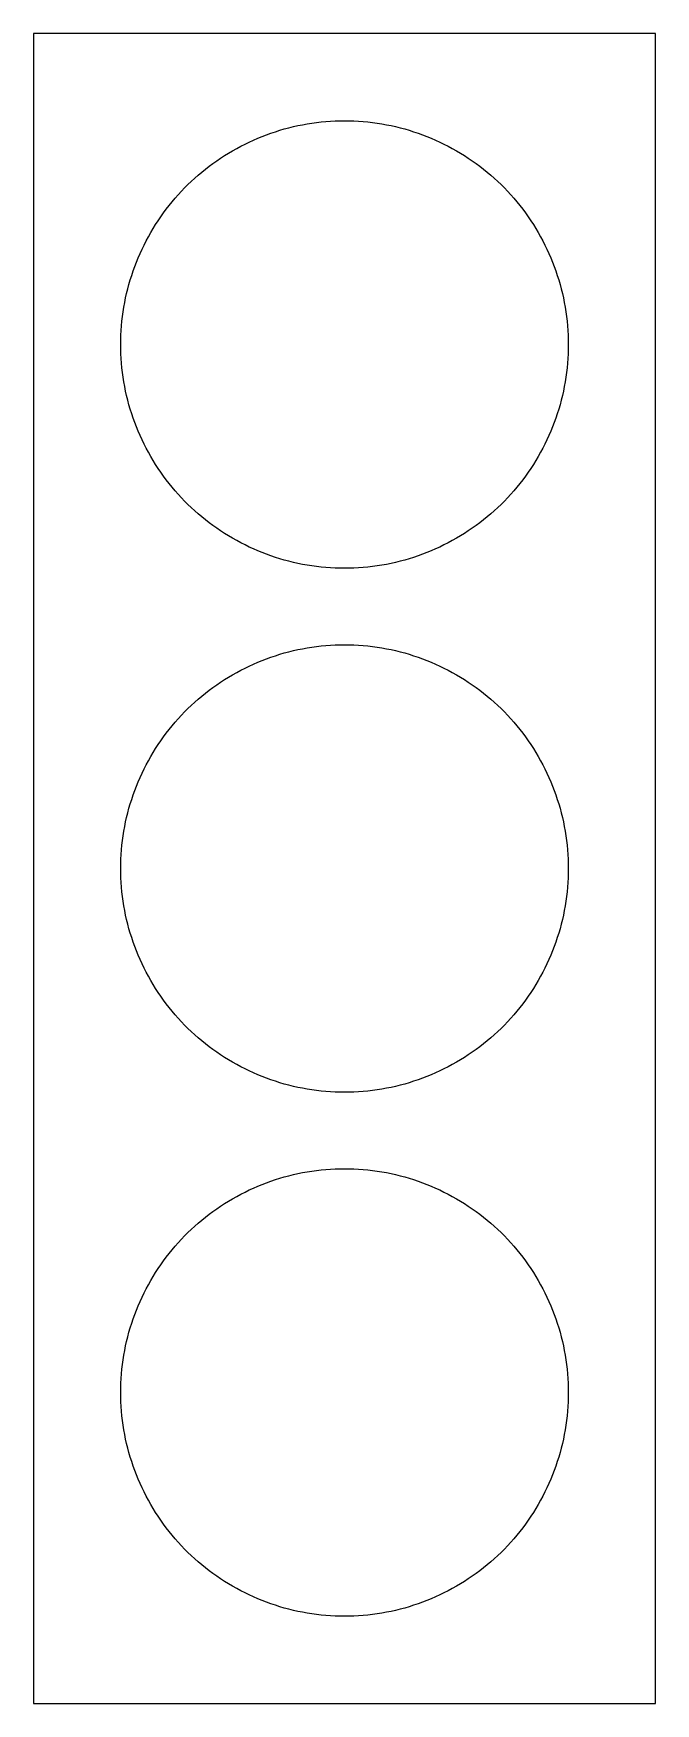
# Model space of a CAD drawing. Header units: metres. Extents: x 0 to 181, y 0 to 486.
import ezdxf

# ---------------------------------------------------------------- set-up
doc = ezdxf.new("R2010")
doc.units = ezdxf.units.M

msp = doc.modelspace()

# ---------------------------------------------------------------- linework, layer by layer
for p, q in [((180.975, 485.775), (0, 485.775)), ((0, 485.775), (0, 0)), ((180.975, 0), (180.975, 485.775)), ((67.7998, 456.293), (69.0824, 456.755)), ((69.0824, 456.755), (70.3743, 457.189)), ((70.3743, 457.189), (71.6751, 457.597)), ((71.6751, 457.597), (72.9842, 457.977)), ((72.9842, 457.977), (74.3009, 458.33)), ((74.3009, 458.33), (75.6247, 458.655)), ((75.6247, 458.655), (76.955, 458.953)), ((76.955, 458.953), (78.2913, 459.222)), ((78.2913, 459.222), (79.6329, 459.464)), ((79.6329, 459.464), (80.9793, 459.677)), ((80.9793, 459.677), (82.3299, 459.862)), ((82.3299, 459.862), (83.684, 460.018)), ((83.684, 460.018), (85.0411, 460.147)), ((85.0411, 460.147), (86.4006, 460.247)), ((86.4006, 460.247), (87.7619, 460.318)), ((87.7619, 460.318), (89.1244, 460.361)), ((89.1244, 460.361), (90.4875, 460.375)), ((90.4875, 460.375), (91.8506, 460.361)), ((91.8506, 460.361), (93.2131, 460.318)), ((93.2131, 460.318), (94.5744, 460.247)), ((94.5744, 460.247), (95.9339, 460.147)), ((95.9339, 460.147), (97.291, 460.018)), ((97.291, 460.018), (98.6451, 459.862)), ((98.6451, 459.862), (99.9957, 459.677)), ((99.9957, 459.677), (101.342, 459.464)), ((101.342, 459.464), (102.684, 459.222)), ((102.684, 459.222), (104.02, 458.953)), ((104.02, 458.953), (105.35, 458.655)), ((105.35, 458.655), (106.674, 458.33)), ((106.674, 458.33), (107.991, 457.977)), ((107.991, 457.977), (109.3, 457.597)), ((109.3, 457.597), (110.601, 457.189)), ((110.601, 457.189), (111.893, 456.755)), ((111.893, 456.755), (113.175, 456.293)), ((57.9437, 451.655), (59.1313, 452.324)), ((59.1313, 452.324), (60.3327, 452.968)), ((60.3327, 452.968), (61.5473, 453.587)), ((61.5473, 453.587), (62.7746, 454.18)), ((62.7746, 454.18), (64.014, 454.748)), ((64.014, 454.748), (65.2651, 455.289)), ((65.2651, 455.289), (66.5272, 455.804)), ((66.5272, 455.804), (67.7998, 456.293)), ((113.175, 456.293), (114.448, 455.804)), ((114.448, 455.804), (115.71, 455.289)), ((115.71, 455.289), (116.961, 454.748)), ((116.961, 454.748), (118.2, 454.18)), ((118.2, 454.18), (119.428, 453.587)), ((119.428, 453.587), (120.642, 452.968)), ((120.642, 452.968), (121.844, 452.324)), ((121.844, 452.324), (123.031, 451.655)), ((50.0585, 446.296), (51.1357, 447.132)), ((51.1357, 447.132), (52.23, 447.944)), ((52.23, 447.944), (53.3412, 448.734)), ((53.3412, 448.734), (54.4686, 449.5)), ((54.4686, 449.5), (55.6119, 450.243)), ((55.6119, 450.243), (56.7704, 450.961)), ((56.7704, 450.961), (57.9437, 451.655)), ((123.031, 451.655), (124.205, 450.961)), ((124.205, 450.961), (125.363, 450.243)), ((125.363, 450.243), (126.506, 449.5)), ((126.506, 449.5), (127.634, 448.734)), ((127.634, 448.734), (128.745, 447.944)), ((128.745, 447.944), (129.839, 447.132)), ((129.839, 447.132), (130.916, 446.296)), ((44.9482, 441.791), (45.932, 442.734)), ((45.932, 442.734), (46.9355, 443.657)), ((46.9355, 443.657), (47.958, 444.558)), ((47.958, 444.558), (48.9992, 445.438)), ((48.9992, 445.438), (50.0585, 446.296)), ((130.916, 446.296), (131.976, 445.438)), ((131.976, 445.438), (133.017, 444.558)), ((133.017, 444.558), (134.04, 443.657)), ((134.04, 443.657), (135.043, 442.734)), ((135.043, 442.734), (136.027, 441.791)), ((40.3367, 436.776), (41.2166, 437.817)), ((41.2166, 437.817), (42.1181, 438.84)), ((42.1181, 438.84), (43.0407, 439.843)), ((43.0407, 439.843), (43.9843, 440.827)), ((43.9843, 440.827), (44.9482, 441.791)), ((136.027, 441.791), (136.991, 440.827)), ((136.991, 440.827), (137.934, 439.843)), ((137.934, 439.843), (138.857, 438.84)), ((138.857, 438.84), (139.758, 437.817)), ((139.758, 437.817), (140.638, 436.776)), ((36.2747, 431.306), (37.0409, 432.434)), ((37.0409, 432.434), (37.8306, 433.545)), ((37.8306, 433.545), (38.6434, 434.639)), ((38.6434, 434.639), (39.4789, 435.716)), ((39.4789, 435.716), (40.3367, 436.776)), ((140.638, 436.776), (141.496, 435.716)), ((141.496, 435.716), (142.332, 434.639)), ((142.332, 434.639), (143.144, 433.545)), ((143.144, 433.545), (143.934, 432.434)), ((143.934, 432.434), (144.7, 431.306)), ((33.4509, 426.644), (34.1201, 427.831)), ((34.1201, 427.831), (34.814, 429.005)), ((34.814, 429.005), (35.5323, 430.163)), ((35.5323, 430.163), (36.2747, 431.306)), ((144.7, 431.306), (145.443, 430.163)), ((145.443, 430.163), (146.161, 429.005)), ((146.161, 429.005), (146.855, 427.831)), ((146.855, 427.831), (147.524, 426.644)), ((31.0271, 421.761), (31.5946, 423)), ((31.5946, 423), (32.1879, 424.228)), ((32.1879, 424.228), (32.8067, 425.442)), ((32.8067, 425.442), (33.4509, 426.644)), ((147.524, 426.644), (148.168, 425.442)), ((148.168, 425.442), (148.787, 424.228)), ((148.787, 424.228), (149.38, 423)), ((149.38, 423), (149.948, 421.761)), ((29.0204, 416.693), (29.4821, 417.975)), ((29.4821, 417.975), (29.9707, 419.248)), ((29.9707, 419.248), (30.4857, 420.51)), ((30.4857, 420.51), (31.0271, 421.761)), ((149.948, 421.761), (150.489, 420.51)), ((150.489, 420.51), (151.004, 419.248)), ((151.004, 419.248), (151.493, 417.975)), ((151.493, 417.975), (151.955, 416.693)), ((27.7977, 412.791), (28.178, 414.1)), ((28.178, 414.1), (28.5856, 415.401)), ((28.5856, 415.401), (29.0204, 416.693)), ((151.955, 416.693), (152.389, 415.401)), ((152.389, 415.401), (152.797, 414.1)), ((152.797, 414.1), (153.177, 412.791)), ((26.5529, 407.484), (26.8223, 408.82)), ((26.8223, 408.82), (27.1197, 410.15)), ((27.1197, 410.15), (27.4448, 411.474)), ((27.4448, 411.474), (27.7977, 412.791)), ((153.177, 412.791), (153.53, 411.474)), ((153.53, 411.474), (153.855, 410.15)), ((153.855, 410.15), (154.153, 408.82)), ((154.153, 408.82), (154.422, 407.484)), ((25.7565, 402.091), (25.9132, 403.445)), ((25.9132, 403.445), (26.0982, 404.796)), ((26.0982, 404.796), (26.3115, 406.142)), ((26.3115, 406.142), (26.5529, 407.484)), ((154.422, 407.484), (154.664, 406.142)), ((154.664, 406.142), (154.877, 404.796)), ((154.877, 404.796), (155.062, 403.445)), ((155.062, 403.445), (155.218, 402.091)), ((25.4571, 398.013), (25.5284, 399.374)), ((25.5284, 399.374), (25.6283, 400.734)), ((25.6283, 400.734), (25.7565, 402.091)), ((155.218, 402.091), (155.347, 400.734)), ((155.347, 400.734), (155.447, 399.374)), ((155.447, 399.374), (155.518, 398.013)), ((25.4, 395.288), (25.4143, 396.651)), ((25.4143, 393.924), (25.4, 395.288)), ((25.4143, 396.651), (25.4571, 398.013)), ((25.4571, 392.562), (25.4143, 393.924)), ((155.518, 398.013), (155.561, 396.651)), ((155.561, 393.924), (155.518, 392.562)), ((155.561, 396.651), (155.575, 395.288)), ((155.575, 395.288), (155.561, 393.924)), ((25.5284, 391.201), (25.4571, 392.562)), ((25.6283, 389.841), (25.5284, 391.201)), ((25.7565, 388.484), (25.6283, 389.841)), ((155.347, 389.841), (155.218, 388.484)), ((155.447, 391.201), (155.347, 389.841)), ((155.518, 392.562), (155.447, 391.201)), ((25.9132, 387.13), (25.7565, 388.484)), ((26.0982, 385.779), (25.9132, 387.13)), ((26.3115, 384.433), (26.0982, 385.779)), ((26.5529, 383.091), (26.3115, 384.433)), ((154.664, 384.433), (154.422, 383.091)), ((154.877, 385.779), (154.664, 384.433)), ((155.062, 387.13), (154.877, 385.779)), ((155.218, 388.484), (155.062, 387.13)), ((26.8223, 381.755), (26.5529, 383.091)), ((27.1197, 380.425), (26.8223, 381.755)), ((27.4448, 379.101), (27.1197, 380.425)), ((27.7977, 377.784), (27.4448, 379.101)), ((153.53, 379.101), (153.177, 377.784)), ((153.855, 380.425), (153.53, 379.101)), ((154.153, 381.755), (153.855, 380.425)), ((154.422, 383.091), (154.153, 381.755)), ((28.178, 376.475), (27.7977, 377.784)), ((28.5856, 375.174), (28.178, 376.475)), ((29.0204, 373.882), (28.5856, 375.174)), ((152.389, 375.174), (151.955, 373.882)), ((152.797, 376.475), (152.389, 375.174)), ((153.177, 377.784), (152.797, 376.475)), ((29.4821, 372.6), (29.0204, 373.882)), ((29.9707, 371.327), (29.4821, 372.6)), ((30.4857, 370.065), (29.9707, 371.327)), ((31.0271, 368.814), (30.4857, 370.065)), ((150.489, 370.065), (149.948, 368.814)), ((151.004, 371.327), (150.489, 370.065)), ((151.493, 372.6), (151.004, 371.327)), ((151.955, 373.882), (151.493, 372.6)), ((31.5946, 367.575), (31.0271, 368.814)), ((32.1879, 366.347), (31.5946, 367.575)), ((32.8067, 365.133), (32.1879, 366.347)), ((33.4509, 363.931), (32.8067, 365.133)), ((148.168, 365.133), (147.524, 363.931)), ((148.787, 366.347), (148.168, 365.133)), ((149.38, 367.575), (148.787, 366.347)), ((149.948, 368.814), (149.38, 367.575)), ((34.1201, 362.744), (33.4509, 363.931)), ((34.814, 361.57), (34.1201, 362.744)), ((35.5323, 360.412), (34.814, 361.57)), ((36.2747, 359.269), (35.5323, 360.412)), ((145.443, 360.412), (144.7, 359.269)), ((146.161, 361.57), (145.443, 360.412)), ((146.855, 362.744), (146.161, 361.57)), ((147.524, 363.931), (146.855, 362.744)), ((37.0409, 358.141), (36.2747, 359.269)), ((37.8306, 357.03), (37.0409, 358.141)), ((38.6434, 355.936), (37.8306, 357.03)), ((39.4789, 354.859), (38.6434, 355.936)), ((40.3367, 353.799), (39.4789, 354.859)), ((141.496, 354.859), (140.638, 353.799)), ((142.332, 355.936), (141.496, 354.859)), ((143.144, 357.03), (142.332, 355.936)), ((143.934, 358.141), (143.144, 357.03)), ((144.7, 359.269), (143.934, 358.141)), ((41.2166, 352.758), (40.3367, 353.799)), ((42.1181, 351.735), (41.2166, 352.758)), ((43.0407, 350.732), (42.1181, 351.735)), ((43.9843, 349.748), (43.0407, 350.732)), ((137.934, 350.732), (136.991, 349.748)), ((138.857, 351.735), (137.934, 350.732)), ((139.758, 352.758), (138.857, 351.735)), ((140.638, 353.799), (139.758, 352.758)), ((44.9482, 348.784), (43.9843, 349.748)), ((45.932, 347.841), (44.9482, 348.784)), ((46.9355, 346.918), (45.932, 347.841)), ((47.958, 346.017), (46.9355, 346.918)), ((48.9992, 345.137), (47.958, 346.017)), ((50.0585, 344.279), (48.9992, 345.137)), ((131.976, 345.137), (130.916, 344.279)), ((133.017, 346.017), (131.976, 345.137)), ((134.04, 346.918), (133.017, 346.017)), ((135.043, 347.841), (134.04, 346.918)), ((136.027, 348.784), (135.043, 347.841)), ((136.991, 349.748), (136.027, 348.784)), ((51.1357, 343.443), (50.0585, 344.279)), ((52.23, 342.631), (51.1357, 343.443)), ((53.3412, 341.841), (52.23, 342.631)), ((54.4686, 341.075), (53.3412, 341.841)), ((55.6119, 340.332), (54.4686, 341.075)), ((56.7704, 339.614), (55.6119, 340.332)), ((125.363, 340.332), (124.205, 339.614)), ((126.506, 341.075), (125.363, 340.332)), ((127.634, 341.841), (126.506, 341.075)), ((128.745, 342.631), (127.634, 341.841)), ((129.839, 343.443), (128.745, 342.631)), ((130.916, 344.279), (129.839, 343.443)), ((57.9437, 338.92), (56.7704, 339.614)), ((59.1313, 338.251), (57.9437, 338.92)), ((60.3327, 337.607), (59.1313, 338.251)), ((61.5473, 336.988), (60.3327, 337.607)), ((62.7746, 336.395), (61.5473, 336.988)), ((64.014, 335.827), (62.7746, 336.395)), ((65.2651, 335.286), (64.014, 335.827)), ((66.5272, 334.771), (65.2651, 335.286)), ((115.71, 335.286), (114.448, 334.771)), ((116.961, 335.827), (115.71, 335.286)), ((118.2, 336.395), (116.961, 335.827)), ((119.428, 336.988), (118.2, 336.395)), ((120.642, 337.607), (119.428, 336.988)), ((121.844, 338.251), (120.642, 337.607)), ((123.031, 338.92), (121.844, 338.251)), ((124.205, 339.614), (123.031, 338.92)), ((67.7998, 334.282), (66.5272, 334.771)), ((69.0824, 333.82), (67.7998, 334.282)), ((70.3743, 333.386), (69.0824, 333.82)), ((71.6751, 332.978), (70.3743, 333.386)), ((72.9842, 332.598), (71.6751, 332.978)), ((74.3009, 332.245), (72.9842, 332.598)), ((75.6247, 331.92), (74.3009, 332.245)), ((76.955, 331.622), (75.6247, 331.92)), ((78.2913, 331.353), (76.955, 331.622)), ((79.6329, 331.111), (78.2913, 331.353)), ((80.9793, 330.898), (79.6329, 331.111)), ((82.3299, 330.713), (80.9793, 330.898)), ((83.684, 330.557), (82.3299, 330.713)), ((85.0411, 330.428), (83.684, 330.557)), ((86.4006, 330.328), (85.0411, 330.428)), ((87.7619, 330.257), (86.4006, 330.328)), ((94.5744, 330.328), (93.2131, 330.257)), ((95.9339, 330.428), (94.5744, 330.328)), ((97.291, 330.557), (95.9339, 330.428)), ((98.6451, 330.713), (97.291, 330.557)), ((99.9957, 330.898), (98.6451, 330.713)), ((101.342, 331.111), (99.9957, 330.898)), ((102.684, 331.353), (101.342, 331.111)), ((104.02, 331.622), (102.684, 331.353)), ((105.35, 331.92), (104.02, 331.622)), ((106.674, 332.245), (105.35, 331.92)), ((107.991, 332.598), (106.674, 332.245)), ((109.3, 332.978), (107.991, 332.598)), ((110.601, 333.386), (109.3, 332.978)), ((111.893, 333.82), (110.601, 333.386)), ((113.175, 334.282), (111.893, 333.82)), ((114.448, 334.771), (113.175, 334.282)), ((89.1244, 330.214), (87.7619, 330.257)), ((90.4875, 330.2), (89.1244, 330.214)), ((91.8506, 330.214), (90.4875, 330.2)), ((93.2131, 330.257), (91.8506, 330.214)), ((74.3009, 305.93), (75.6247, 306.255)), ((75.6247, 306.255), (76.955, 306.553)), ((76.955, 306.553), (78.2913, 306.822)), ((78.2913, 306.822), (79.6329, 307.064)), ((79.6329, 307.064), (80.9793, 307.277)), ((80.9793, 307.277), (82.3299, 307.462)), ((82.3299, 307.462), (83.684, 307.618)), ((83.684, 307.618), (85.0411, 307.747)), ((85.0411, 307.747), (86.4006, 307.847)), ((86.4006, 307.847), (87.7619, 307.918)), ((87.7619, 307.918), (89.1244, 307.961)), ((89.1244, 307.961), (90.4875, 307.975)), ((90.4875, 307.975), (91.8506, 307.961)), ((91.8506, 307.961), (93.2131, 307.918)), ((93.2131, 307.918), (94.5744, 307.847)), ((94.5744, 307.847), (95.9339, 307.747)), ((95.9339, 307.747), (97.291, 307.618)), ((97.291, 307.618), (98.6451, 307.462)), ((98.6451, 307.462), (99.9957, 307.277)), ((99.9957, 307.277), (101.342, 307.064)), ((101.342, 307.064), (102.684, 306.822)), ((102.684, 306.822), (104.02, 306.553)), ((104.02, 306.553), (105.35, 306.255)), ((105.35, 306.255), (106.674, 305.93)), ((60.3327, 300.568), (61.5473, 301.187)), ((61.5473, 301.187), (62.7746, 301.78)), ((62.7746, 301.78), (64.014, 302.348)), ((64.014, 302.348), (65.2651, 302.889)), ((65.2651, 302.889), (66.5272, 303.404)), ((66.5272, 303.404), (67.7998, 303.893)), ((67.7998, 303.893), (69.0824, 304.355)), ((69.0824, 304.355), (70.3743, 304.789)), ((70.3743, 304.789), (71.6751, 305.197)), ((71.6751, 305.197), (72.9842, 305.577)), ((72.9842, 305.577), (74.3009, 305.93)), ((106.674, 305.93), (107.991, 305.577)), ((107.991, 305.577), (109.3, 305.197)), ((109.3, 305.197), (110.601, 304.789)), ((110.601, 304.789), (111.893, 304.355)), ((111.893, 304.355), (113.175, 303.893)), ((113.175, 303.893), (114.448, 303.404)), ((114.448, 303.404), (115.71, 302.889)), ((115.71, 302.889), (116.961, 302.348)), ((116.961, 302.348), (118.2, 301.78)), ((118.2, 301.78), (119.428, 301.187)), ((119.428, 301.187), (120.642, 300.568)), ((52.23, 295.544), (53.3412, 296.334)), ((53.3412, 296.334), (54.4686, 297.1)), ((54.4686, 297.1), (55.6119, 297.843)), ((55.6119, 297.843), (56.7704, 298.561)), ((56.7704, 298.561), (57.9437, 299.255)), ((57.9437, 299.255), (59.1313, 299.924)), ((59.1313, 299.924), (60.3327, 300.568)), ((120.642, 300.568), (121.844, 299.924)), ((121.844, 299.924), (123.031, 299.255)), ((123.031, 299.255), (124.205, 298.561)), ((124.205, 298.561), (125.363, 297.843)), ((125.363, 297.843), (126.506, 297.1)), ((126.506, 297.1), (127.634, 296.334)), ((127.634, 296.334), (128.745, 295.544)), ((46.9355, 291.257), (47.958, 292.158)), ((47.958, 292.158), (48.9992, 293.038)), ((48.9992, 293.038), (50.0585, 293.896)), ((50.0585, 293.896), (51.1357, 294.732)), ((51.1357, 294.732), (52.23, 295.544)), ((128.745, 295.544), (129.839, 294.732)), ((129.839, 294.732), (130.916, 293.896)), ((130.916, 293.896), (131.976, 293.038)), ((131.976, 293.038), (133.017, 292.158)), ((133.017, 292.158), (134.04, 291.257)), ((42.1181, 286.44), (43.0407, 287.443)), ((43.0407, 287.443), (43.9843, 288.427)), ((43.9843, 288.427), (44.9482, 289.391)), ((44.9482, 289.391), (45.932, 290.334)), ((45.932, 290.334), (46.9355, 291.257)), ((134.04, 291.257), (135.043, 290.334)), ((135.043, 290.334), (136.027, 289.391)), ((136.027, 289.391), (136.991, 288.427)), ((136.991, 288.427), (137.934, 287.443)), ((137.934, 287.443), (138.857, 286.44)), ((37.8306, 281.145), (38.6434, 282.239)), ((38.6434, 282.239), (39.4789, 283.316)), ((39.4789, 283.316), (40.3367, 284.376)), ((40.3367, 284.376), (41.2166, 285.417)), ((41.2166, 285.417), (42.1181, 286.44)), ((138.857, 286.44), (139.758, 285.417)), ((139.758, 285.417), (140.638, 284.376)), ((140.638, 284.376), (141.496, 283.316)), ((141.496, 283.316), (142.332, 282.239)), ((142.332, 282.239), (143.144, 281.145)), ((34.814, 276.605), (35.5323, 277.763)), ((35.5323, 277.763), (36.2747, 278.906)), ((36.2747, 278.906), (37.0409, 280.034)), ((37.0409, 280.034), (37.8306, 281.145)), ((143.144, 281.145), (143.934, 280.034)), ((143.934, 280.034), (144.7, 278.906)), ((144.7, 278.906), (145.443, 277.763)), ((145.443, 277.763), (146.161, 276.605)), ((32.1879, 271.828), (32.8067, 273.042)), ((32.8067, 273.042), (33.4509, 274.244)), ((33.4509, 274.244), (34.1201, 275.431)), ((34.1201, 275.431), (34.814, 276.605)), ((146.161, 276.605), (146.855, 275.431)), ((146.855, 275.431), (147.524, 274.244)), ((147.524, 274.244), (148.168, 273.042)), ((148.168, 273.042), (148.787, 271.828)), ((29.9707, 266.848), (30.4857, 268.11)), ((30.4857, 268.11), (31.0271, 269.361)), ((31.0271, 269.361), (31.5946, 270.6)), ((31.5946, 270.6), (32.1879, 271.828)), ((148.787, 271.828), (149.38, 270.6)), ((149.38, 270.6), (149.948, 269.361)), ((149.948, 269.361), (150.489, 268.11)), ((150.489, 268.11), (151.004, 266.848)), ((28.178, 261.7), (28.5856, 263.001)), ((28.5856, 263.001), (29.0204, 264.293)), ((29.0204, 264.293), (29.4821, 265.575)), ((29.4821, 265.575), (29.9707, 266.848)), ((151.004, 266.848), (151.493, 265.575)), ((151.493, 265.575), (151.955, 264.293)), ((151.955, 264.293), (152.389, 263.001)), ((152.389, 263.001), (152.797, 261.7)), ((26.8223, 256.42), (27.1197, 257.75)), ((27.1197, 257.75), (27.4448, 259.074)), ((27.4448, 259.074), (27.7977, 260.391)), ((27.7977, 260.391), (28.178, 261.7)), ((152.797, 261.7), (153.177, 260.391)), ((153.177, 260.391), (153.53, 259.074)), ((153.53, 259.074), (153.855, 257.75)), ((153.855, 257.75), (154.153, 256.42)), ((26.0982, 252.396), (26.3115, 253.742)), ((26.3115, 253.742), (26.5529, 255.084)), ((26.5529, 255.084), (26.8223, 256.42)), ((154.153, 256.42), (154.422, 255.084)), ((154.422, 255.084), (154.664, 253.742)), ((154.664, 253.742), (154.877, 252.396)), ((25.5284, 246.974), (25.6283, 248.334)), ((25.6283, 248.334), (25.7565, 249.691)), ((25.7565, 249.691), (25.9132, 251.045)), ((25.9132, 251.045), (26.0982, 252.396)), ((154.877, 252.396), (155.062, 251.045)), ((155.062, 251.045), (155.218, 249.691)), ((155.218, 249.691), (155.347, 248.334)), ((155.347, 248.334), (155.447, 246.974)), ((25.4, 242.887), (25.4143, 244.251)), ((25.4143, 244.251), (25.4571, 245.613)), ((25.4571, 245.613), (25.5284, 246.974)), ((155.447, 246.974), (155.518, 245.613)), ((155.518, 245.613), (155.561, 244.251)), ((155.561, 244.251), (155.575, 242.887)), ((25.4143, 241.524), (25.4, 242.887)), ((25.4571, 240.162), (25.4143, 241.524)), ((25.5284, 238.801), (25.4571, 240.162)), ((25.6283, 237.441), (25.5284, 238.801)), ((155.447, 238.801), (155.347, 237.441)), ((155.518, 240.162), (155.447, 238.801)), ((155.561, 241.524), (155.518, 240.162)), ((155.575, 242.887), (155.561, 241.524)), ((25.7565, 236.084), (25.6283, 237.441)), ((25.9132, 234.73), (25.7565, 236.084)), ((26.0982, 233.379), (25.9132, 234.73)), ((26.3115, 232.033), (26.0982, 233.379)), ((154.877, 233.379), (154.664, 232.033)), ((155.062, 234.73), (154.877, 233.379)), ((155.218, 236.084), (155.062, 234.73)), ((155.347, 237.441), (155.218, 236.084)), ((26.5529, 230.691), (26.3115, 232.033)), ((26.8223, 229.355), (26.5529, 230.691)), ((27.1197, 228.025), (26.8223, 229.355)), ((154.153, 229.355), (153.855, 228.025)), ((154.422, 230.691), (154.153, 229.355)), ((154.664, 232.033), (154.422, 230.691)), ((27.4448, 226.701), (27.1197, 228.025)), ((27.7977, 225.384), (27.4448, 226.701)), ((28.178, 224.075), (27.7977, 225.384)), ((28.5856, 222.774), (28.178, 224.075)), ((152.797, 224.075), (152.389, 222.774)), ((153.177, 225.384), (152.797, 224.075)), ((153.53, 226.701), (153.177, 225.384)), ((153.855, 228.025), (153.53, 226.701)), ((29.0204, 221.482), (28.5856, 222.774)), ((29.4821, 220.2), (29.0204, 221.482)), ((29.9707, 218.927), (29.4821, 220.2)), ((30.4857, 217.665), (29.9707, 218.927)), ((151.004, 218.927), (150.489, 217.665)), ((151.493, 220.2), (151.004, 218.927)), ((151.955, 221.482), (151.493, 220.2)), ((152.389, 222.774), (151.955, 221.482)), ((31.0271, 216.414), (30.4857, 217.665)), ((31.5946, 215.175), (31.0271, 216.414)), ((32.1879, 213.947), (31.5946, 215.175)), ((32.8067, 212.733), (32.1879, 213.947)), ((148.787, 213.947), (148.168, 212.733)), ((149.38, 215.175), (148.787, 213.947)), ((149.948, 216.414), (149.38, 215.175)), ((150.489, 217.665), (149.948, 216.414)), ((33.4509, 211.531), (32.8067, 212.733)), ((34.1201, 210.344), (33.4509, 211.531)), ((34.814, 209.17), (34.1201, 210.344)), ((35.5323, 208.012), (34.814, 209.17)), ((146.161, 209.17), (145.443, 208.012)), ((146.855, 210.344), (146.161, 209.17)), ((147.524, 211.531), (146.855, 210.344)), ((148.168, 212.733), (147.524, 211.531)), ((36.2747, 206.869), (35.5323, 208.012)), ((37.0409, 205.741), (36.2747, 206.869)), ((37.8306, 204.63), (37.0409, 205.741)), ((38.6434, 203.536), (37.8306, 204.63)), ((143.144, 204.63), (142.332, 203.536)), ((143.934, 205.741), (143.144, 204.63)), ((144.7, 206.869), (143.934, 205.741)), ((145.443, 208.012), (144.7, 206.869)), ((39.4789, 202.459), (38.6434, 203.536)), ((40.3367, 201.399), (39.4789, 202.459)), ((41.2166, 200.358), (40.3367, 201.399)), ((42.1181, 199.335), (41.2166, 200.358)), ((43.0407, 198.332), (42.1181, 199.335)), ((138.857, 199.335), (137.934, 198.332)), ((139.758, 200.358), (138.857, 199.335)), ((140.638, 201.399), (139.758, 200.358)), ((141.496, 202.459), (140.638, 201.399)), ((142.332, 203.536), (141.496, 202.459)), ((43.9843, 197.348), (43.0407, 198.332)), ((44.9482, 196.384), (43.9843, 197.348)), ((45.932, 195.441), (44.9482, 196.384)), ((46.9355, 194.518), (45.932, 195.441)), ((47.958, 193.617), (46.9355, 194.518)), ((134.04, 194.518), (133.017, 193.617)), ((135.043, 195.441), (134.04, 194.518)), ((136.027, 196.384), (135.043, 195.441)), ((136.991, 197.348), (136.027, 196.384)), ((137.934, 198.332), (136.991, 197.348)), ((48.9992, 192.737), (47.958, 193.617)), ((50.0585, 191.879), (48.9992, 192.737)), ((51.1357, 191.043), (50.0585, 191.879)), ((52.23, 190.231), (51.1357, 191.043)), ((53.3412, 189.441), (52.23, 190.231)), ((128.745, 190.231), (127.634, 189.441)), ((129.839, 191.043), (128.745, 190.231)), ((130.916, 191.879), (129.839, 191.043)), ((131.976, 192.737), (130.916, 191.879)), ((133.017, 193.617), (131.976, 192.737)), ((54.4686, 188.675), (53.3412, 189.441)), ((55.6119, 187.932), (54.4686, 188.675)), ((56.7704, 187.214), (55.6119, 187.932)), ((57.9437, 186.52), (56.7704, 187.214)), ((59.1313, 185.851), (57.9437, 186.52)), ((60.3327, 185.207), (59.1313, 185.851)), ((61.5473, 184.588), (60.3327, 185.207)), ((120.642, 185.207), (119.428, 184.588)), ((121.844, 185.851), (120.642, 185.207)), ((123.031, 186.52), (121.844, 185.851)), ((124.205, 187.214), (123.031, 186.52)), ((125.363, 187.932), (124.205, 187.214)), ((126.506, 188.675), (125.363, 187.932)), ((127.634, 189.441), (126.506, 188.675)), ((62.7746, 183.995), (61.5473, 184.588)), ((64.014, 183.427), (62.7746, 183.995)), ((65.2651, 182.886), (64.014, 183.427)), ((66.5272, 182.371), (65.2651, 182.886)), ((67.7998, 181.882), (66.5272, 182.371)), ((69.0824, 181.42), (67.7998, 181.882)), ((70.3743, 180.986), (69.0824, 181.42)), ((71.6751, 180.578), (70.3743, 180.986)), ((72.9842, 180.198), (71.6751, 180.578)), ((74.3009, 179.845), (72.9842, 180.198)), ((75.6247, 179.52), (74.3009, 179.845)), ((106.674, 179.845), (105.35, 179.52)), ((107.991, 180.198), (106.674, 179.845)), ((109.3, 180.578), (107.991, 180.198)), ((110.601, 180.986), (109.3, 180.578)), ((111.893, 181.42), (110.601, 180.986)), ((113.175, 181.882), (111.893, 181.42)), ((114.448, 182.371), (113.175, 181.882)), ((115.71, 182.886), (114.448, 182.371)), ((116.961, 183.427), (115.71, 182.886)), ((118.2, 183.995), (116.961, 183.427)), ((119.428, 184.588), (118.2, 183.995)), ((76.955, 179.222), (75.6247, 179.52)), ((78.2913, 178.953), (76.955, 179.222)), ((79.6329, 178.711), (78.2913, 178.953)), ((80.9793, 178.498), (79.6329, 178.711)), ((82.3299, 178.313), (80.9793, 178.498)), ((83.684, 178.157), (82.3299, 178.313)), ((85.0411, 178.028), (83.684, 178.157)), ((86.4006, 177.928), (85.0411, 178.028)), ((87.7619, 177.857), (86.4006, 177.928)), ((89.1244, 177.814), (87.7619, 177.857)), ((90.4875, 177.8), (89.1244, 177.814)), ((91.8506, 177.814), (90.4875, 177.8)), ((93.2131, 177.857), (91.8506, 177.814)), ((94.5744, 177.928), (93.2131, 177.857)), ((95.9339, 178.028), (94.5744, 177.928)), ((97.291, 178.157), (95.9339, 178.028)), ((98.6451, 178.313), (97.291, 178.157)), ((99.9957, 178.498), (98.6451, 178.313)), ((101.342, 178.711), (99.9957, 178.498)), ((102.684, 178.953), (101.342, 178.711)), ((104.02, 179.222), (102.684, 178.953)), ((105.35, 179.52), (104.02, 179.222)), ((86.4006, 155.447), (87.7619, 155.518)), ((87.7619, 155.518), (89.1244, 155.561)), ((89.1244, 155.561), (90.4875, 155.575)), ((90.4875, 155.575), (91.8506, 155.561)), ((91.8506, 155.561), (93.2131, 155.518)), ((93.2131, 155.518), (94.5744, 155.447)), ((65.2651, 150.489), (66.5272, 151.004)), ((66.5272, 151.004), (67.7998, 151.493)), ((67.7998, 151.493), (69.0824, 151.955)), ((69.0824, 151.955), (70.3743, 152.389)), ((70.3743, 152.389), (71.6751, 152.797)), ((71.6751, 152.797), (72.9842, 153.177)), ((72.9842, 153.177), (74.3009, 153.53)), ((74.3009, 153.53), (75.6247, 153.855)), ((75.6247, 153.855), (76.955, 154.153)), ((76.955, 154.153), (78.2913, 154.422)), ((78.2913, 154.422), (79.6329, 154.664)), ((79.6329, 154.664), (80.9793, 154.877)), ((80.9793, 154.877), (82.3299, 155.062)), ((82.3299, 155.062), (83.684, 155.218)), ((83.684, 155.218), (85.0411, 155.347)), ((85.0411, 155.347), (86.4006, 155.447)), ((94.5744, 155.447), (95.9339, 155.347)), ((95.9339, 155.347), (97.291, 155.218)), ((97.291, 155.218), (98.6451, 155.062)), ((98.6451, 155.062), (99.9957, 154.877)), ((99.9957, 154.877), (101.342, 154.664)), ((101.342, 154.664), (102.684, 154.422)), ((102.684, 154.422), (104.02, 154.153)), ((104.02, 154.153), (105.35, 153.855)), ((105.35, 153.855), (106.674, 153.53)), ((106.674, 153.53), (107.991, 153.177)), ((107.991, 153.177), (109.3, 152.797)), ((109.3, 152.797), (110.601, 152.389)), ((110.601, 152.389), (111.893, 151.955)), ((111.893, 151.955), (113.175, 151.493)), ((113.175, 151.493), (114.448, 151.004)), ((114.448, 151.004), (115.71, 150.489)), ((55.6119, 145.443), (56.7704, 146.161)), ((56.7704, 146.161), (57.9437, 146.855)), ((57.9437, 146.855), (59.1313, 147.524)), ((59.1313, 147.524), (60.3327, 148.168)), ((60.3327, 148.168), (61.5473, 148.787)), ((61.5473, 148.787), (62.7746, 149.38)), ((62.7746, 149.38), (64.014, 149.948)), ((64.014, 149.948), (65.2651, 150.489)), ((115.71, 150.489), (116.961, 149.948)), ((116.961, 149.948), (118.2, 149.38)), ((118.2, 149.38), (119.428, 148.787)), ((119.428, 148.787), (120.642, 148.168)), ((120.642, 148.168), (121.844, 147.524)), ((121.844, 147.524), (123.031, 146.855)), ((123.031, 146.855), (124.205, 146.161)), ((124.205, 146.161), (125.363, 145.443)), ((48.9992, 140.638), (50.0585, 141.496)), ((50.0585, 141.496), (51.1357, 142.332)), ((51.1357, 142.332), (52.23, 143.144)), ((52.23, 143.144), (53.3412, 143.934)), ((53.3412, 143.934), (54.4686, 144.7)), ((54.4686, 144.7), (55.6119, 145.443)), ((125.363, 145.443), (126.506, 144.7)), ((126.506, 144.7), (127.634, 143.934)), ((127.634, 143.934), (128.745, 143.144)), ((128.745, 143.144), (129.839, 142.332)), ((129.839, 142.332), (130.916, 141.496)), ((130.916, 141.496), (131.976, 140.638)), ((43.0407, 135.043), (43.9843, 136.027)), ((43.9843, 136.027), (44.9482, 136.991)), ((44.9482, 136.991), (45.932, 137.934)), ((45.932, 137.934), (46.9355, 138.857)), ((46.9355, 138.857), (47.958, 139.758)), ((47.958, 139.758), (48.9992, 140.638)), ((131.976, 140.638), (133.017, 139.758)), ((133.017, 139.758), (134.04, 138.857)), ((134.04, 138.857), (135.043, 137.934)), ((135.043, 137.934), (136.027, 136.991)), ((136.027, 136.991), (136.991, 136.027)), ((136.991, 136.027), (137.934, 135.043)), ((39.4789, 130.916), (40.3367, 131.976)), ((40.3367, 131.976), (41.2166, 133.017)), ((41.2166, 133.017), (42.1181, 134.04)), ((42.1181, 134.04), (43.0407, 135.043)), ((137.934, 135.043), (138.857, 134.04)), ((138.857, 134.04), (139.758, 133.017)), ((139.758, 133.017), (140.638, 131.976)), ((140.638, 131.976), (141.496, 130.916)), ((35.5323, 125.363), (36.2747, 126.506)), ((36.2747, 126.506), (37.0409, 127.634)), ((37.0409, 127.634), (37.8306, 128.745)), ((37.8306, 128.745), (38.6434, 129.839)), ((38.6434, 129.839), (39.4789, 130.916)), ((141.496, 130.916), (142.332, 129.839)), ((142.332, 129.839), (143.144, 128.745)), ((143.144, 128.745), (143.934, 127.634)), ((143.934, 127.634), (144.7, 126.506)), ((144.7, 126.506), (145.443, 125.363)), ((32.8067, 120.642), (33.4509, 121.844)), ((33.4509, 121.844), (34.1201, 123.031)), ((34.1201, 123.031), (34.814, 124.205)), ((34.814, 124.205), (35.5323, 125.363)), ((145.443, 125.363), (146.161, 124.205)), ((146.161, 124.205), (146.855, 123.031)), ((146.855, 123.031), (147.524, 121.844)), ((147.524, 121.844), (148.168, 120.642)), ((30.4857, 115.71), (31.0271, 116.961)), ((31.0271, 116.961), (31.5946, 118.2)), ((31.5946, 118.2), (32.1879, 119.428)), ((32.1879, 119.428), (32.8067, 120.642)), ((148.168, 120.642), (148.787, 119.428)), ((148.787, 119.428), (149.38, 118.2)), ((149.38, 118.2), (149.948, 116.961)), ((149.948, 116.961), (150.489, 115.71)), ((28.5856, 110.601), (29.0204, 111.893)), ((29.0204, 111.893), (29.4821, 113.175)), ((29.4821, 113.175), (29.9707, 114.448)), ((29.9707, 114.448), (30.4857, 115.71)), ((150.489, 115.71), (151.004, 114.448)), ((151.004, 114.448), (151.493, 113.175)), ((151.493, 113.175), (151.955, 111.893)), ((151.955, 111.893), (152.389, 110.601)), ((27.4448, 106.674), (27.7977, 107.991)), ((27.7977, 107.991), (28.178, 109.3)), ((28.178, 109.3), (28.5856, 110.601)), ((152.389, 110.601), (152.797, 109.3)), ((152.797, 109.3), (153.177, 107.991)), ((153.177, 107.991), (153.53, 106.674)), ((26.3115, 101.342), (26.5529, 102.684)), ((26.5529, 102.684), (26.8223, 104.02)), ((26.8223, 104.02), (27.1197, 105.35)), ((27.1197, 105.35), (27.4448, 106.674)), ((153.53, 106.674), (153.855, 105.35)), ((153.855, 105.35), (154.153, 104.02)), ((154.153, 104.02), (154.422, 102.684)), ((154.422, 102.684), (154.664, 101.342)), ((25.6283, 95.9339), (25.7565, 97.291)), ((25.7565, 97.291), (25.9132, 98.6451)), ((25.9132, 98.6451), (26.0982, 99.9957)), ((26.0982, 99.9957), (26.3115, 101.342)), ((154.664, 101.342), (154.877, 99.9957)), ((154.877, 99.9957), (155.062, 98.6451)), ((155.062, 98.6451), (155.218, 97.291)), ((155.218, 97.291), (155.347, 95.9339)), ((25.4143, 91.8506), (25.4571, 93.2131)), ((25.4571, 93.2131), (25.5284, 94.5744)), ((25.5284, 94.5744), (25.6283, 95.9339)), ((155.347, 95.9339), (155.447, 94.5744)), ((155.447, 94.5744), (155.518, 93.2131)), ((155.518, 93.2131), (155.561, 91.8506)), ((25.4, 90.4875), (25.4143, 91.8506)), ((25.4143, 89.1244), (25.4, 90.4875)), ((25.4571, 87.7619), (25.4143, 89.1244)), ((25.5284, 86.4006), (25.4571, 87.7619)), ((155.518, 87.7619), (155.447, 86.4006)), ((155.561, 89.1244), (155.518, 87.7619)), ((155.561, 91.8506), (155.575, 90.4875)), ((155.575, 90.4875), (155.561, 89.1244)), ((25.6283, 85.0411), (25.5284, 86.4006)), ((25.7565, 83.684), (25.6283, 85.0411)), ((25.9132, 82.3299), (25.7565, 83.684)), ((155.218, 83.684), (155.062, 82.3299)), ((155.347, 85.0411), (155.218, 83.684)), ((155.447, 86.4006), (155.347, 85.0411)), ((26.0982, 80.9793), (25.9132, 82.3299)), ((26.3115, 79.6329), (26.0982, 80.9793)), ((26.5529, 78.2913), (26.3115, 79.6329)), ((26.8223, 76.955), (26.5529, 78.2913)), ((154.422, 78.2913), (154.153, 76.955)), ((154.664, 79.6329), (154.422, 78.2913)), ((154.877, 80.9793), (154.664, 79.6329)), ((155.062, 82.3299), (154.877, 80.9793)), ((27.1197, 75.6247), (26.8223, 76.955)), ((27.4448, 74.3009), (27.1197, 75.6247)), ((27.7977, 72.9842), (27.4448, 74.3009)), ((28.178, 71.6751), (27.7977, 72.9842)), ((153.177, 72.9842), (152.797, 71.6751)), ((153.53, 74.3009), (153.177, 72.9842)), ((153.855, 75.6247), (153.53, 74.3009)), ((154.153, 76.955), (153.855, 75.6247)), ((28.5856, 70.3743), (28.178, 71.6751)), ((29.0204, 69.0824), (28.5856, 70.3743)), ((29.4821, 67.7998), (29.0204, 69.0824)), ((151.955, 69.0824), (151.493, 67.7998)), ((152.389, 70.3743), (151.955, 69.0824)), ((152.797, 71.6751), (152.389, 70.3743)), ((29.9707, 66.5272), (29.4821, 67.7998)), ((30.4857, 65.2651), (29.9707, 66.5272)), ((31.0271, 64.014), (30.4857, 65.2651)), ((31.5946, 62.7746), (31.0271, 64.014)), ((149.948, 64.014), (149.38, 62.7746)), ((150.489, 65.2651), (149.948, 64.014)), ((151.004, 66.5272), (150.489, 65.2651)), ((151.493, 67.7998), (151.004, 66.5272)), ((32.1879, 61.5473), (31.5946, 62.7746)), ((32.8067, 60.3327), (32.1879, 61.5473)), ((33.4509, 59.1313), (32.8067, 60.3327)), ((34.1201, 57.9437), (33.4509, 59.1313)), ((147.524, 59.1313), (146.855, 57.9437)), ((148.168, 60.3327), (147.524, 59.1313)), ((148.787, 61.5473), (148.168, 60.3327)), ((149.38, 62.7746), (148.787, 61.5473)), ((34.814, 56.7704), (34.1201, 57.9437)), ((35.5323, 55.6119), (34.814, 56.7704)), ((36.2747, 54.4686), (35.5323, 55.6119)), ((37.0409, 53.3412), (36.2747, 54.4686)), ((144.7, 54.4686), (143.934, 53.3412)), ((145.443, 55.6119), (144.7, 54.4686)), ((146.161, 56.7704), (145.443, 55.6119)), ((146.855, 57.9437), (146.161, 56.7704)), ((37.8306, 52.23), (37.0409, 53.3412)), ((38.6434, 51.1357), (37.8306, 52.23)), ((39.4789, 50.0585), (38.6434, 51.1357)), ((40.3367, 48.9992), (39.4789, 50.0585)), ((41.2166, 47.958), (40.3367, 48.9992)), ((140.638, 48.9992), (139.758, 47.958)), ((141.496, 50.0585), (140.638, 48.9992)), ((142.332, 51.1357), (141.496, 50.0585)), ((143.144, 52.23), (142.332, 51.1357)), ((143.934, 53.3412), (143.144, 52.23)), ((42.1181, 46.9355), (41.2166, 47.958)), ((43.0407, 45.932), (42.1181, 46.9355)), ((43.9843, 44.9482), (43.0407, 45.932)), ((44.9482, 43.9843), (43.9843, 44.9482)), ((45.932, 43.0407), (44.9482, 43.9843)), ((136.027, 43.9843), (135.043, 43.0407)), ((136.991, 44.9482), (136.027, 43.9843)), ((137.934, 45.932), (136.991, 44.9482)), ((138.857, 46.9355), (137.934, 45.932)), ((139.758, 47.958), (138.857, 46.9355)), ((46.9355, 42.1181), (45.932, 43.0407)), ((47.958, 41.2166), (46.9355, 42.1181)), ((48.9992, 40.3367), (47.958, 41.2166)), ((50.0585, 39.4789), (48.9992, 40.3367)), ((51.1357, 38.6434), (50.0585, 39.4789)), ((130.916, 39.4789), (129.839, 38.6434)), ((131.976, 40.3367), (130.916, 39.4789)), ((133.017, 41.2166), (131.976, 40.3367)), ((134.04, 42.1181), (133.017, 41.2166)), ((135.043, 43.0407), (134.04, 42.1181)), ((52.23, 37.8306), (51.1357, 38.6434)), ((53.3412, 37.0409), (52.23, 37.8306)), ((54.4686, 36.2747), (53.3412, 37.0409)), ((55.6119, 35.5323), (54.4686, 36.2747)), ((56.7704, 34.814), (55.6119, 35.5323)), ((57.9437, 34.1201), (56.7704, 34.814)), ((59.1313, 33.4509), (57.9437, 34.1201)), ((123.031, 34.1201), (121.844, 33.4509)), ((124.205, 34.814), (123.031, 34.1201)), ((125.363, 35.5323), (124.205, 34.814)), ((126.506, 36.2747), (125.363, 35.5323)), ((127.634, 37.0409), (126.506, 36.2747)), ((128.745, 37.8306), (127.634, 37.0409)), ((129.839, 38.6434), (128.745, 37.8306)), ((60.3327, 32.8067), (59.1313, 33.4509)), ((61.5473, 32.1879), (60.3327, 32.8067)), ((62.7746, 31.5946), (61.5473, 32.1879)), ((64.014, 31.0271), (62.7746, 31.5946)), ((65.2651, 30.4857), (64.014, 31.0271)), ((66.5272, 29.9707), (65.2651, 30.4857)), ((67.7998, 29.4821), (66.5272, 29.9707)), ((69.0824, 29.0204), (67.7998, 29.4821)), ((113.175, 29.4821), (111.893, 29.0204)), ((114.448, 29.9707), (113.175, 29.4821)), ((115.71, 30.4857), (114.448, 29.9707)), ((116.961, 31.0271), (115.71, 30.4857)), ((118.2, 31.5946), (116.961, 31.0271)), ((119.428, 32.1879), (118.2, 31.5946)), ((120.642, 32.8067), (119.428, 32.1879)), ((121.844, 33.4509), (120.642, 32.8067)), ((70.3743, 28.5856), (69.0824, 29.0204)), ((71.6751, 28.178), (70.3743, 28.5856)), ((72.9842, 27.7977), (71.6751, 28.178)), ((74.3009, 27.4448), (72.9842, 27.7977)), ((75.6247, 27.1197), (74.3009, 27.4448)), ((76.955, 26.8223), (75.6247, 27.1197)), ((78.2913, 26.5529), (76.955, 26.8223)), ((79.6329, 26.3115), (78.2913, 26.5529)), ((80.9793, 26.0982), (79.6329, 26.3115)), ((82.3299, 25.9132), (80.9793, 26.0982)), ((83.684, 25.7565), (82.3299, 25.9132)), ((85.0411, 25.6283), (83.684, 25.7565)), ((86.4006, 25.5284), (85.0411, 25.6283)), ((87.7619, 25.4571), (86.4006, 25.5284)), ((89.1244, 25.4143), (87.7619, 25.4571)), ((90.4875, 25.4), (89.1244, 25.4143)), ((91.8506, 25.4143), (90.4875, 25.4)), ((93.2131, 25.4571), (91.8506, 25.4143)), ((94.5744, 25.5284), (93.2131, 25.4571)), ((95.9339, 25.6283), (94.5744, 25.5284)), ((97.291, 25.7565), (95.9339, 25.6283)), ((98.6451, 25.9132), (97.291, 25.7565)), ((99.9957, 26.0982), (98.6451, 25.9132)), ((101.342, 26.3115), (99.9957, 26.0982)), ((102.684, 26.5529), (101.342, 26.3115)), ((104.02, 26.8223), (102.684, 26.5529)), ((105.35, 27.1197), (104.02, 26.8223)), ((106.674, 27.4448), (105.35, 27.1197)), ((107.991, 27.7977), (106.674, 27.4448)), ((109.3, 28.178), (107.991, 27.7977)), ((110.601, 28.5856), (109.3, 28.178)), ((111.893, 29.0204), (110.601, 28.5856)), ((0, 0), (180.975, 0))]:
    msp.add_line(p, q)

doc.saveas('drawing.dxf')
